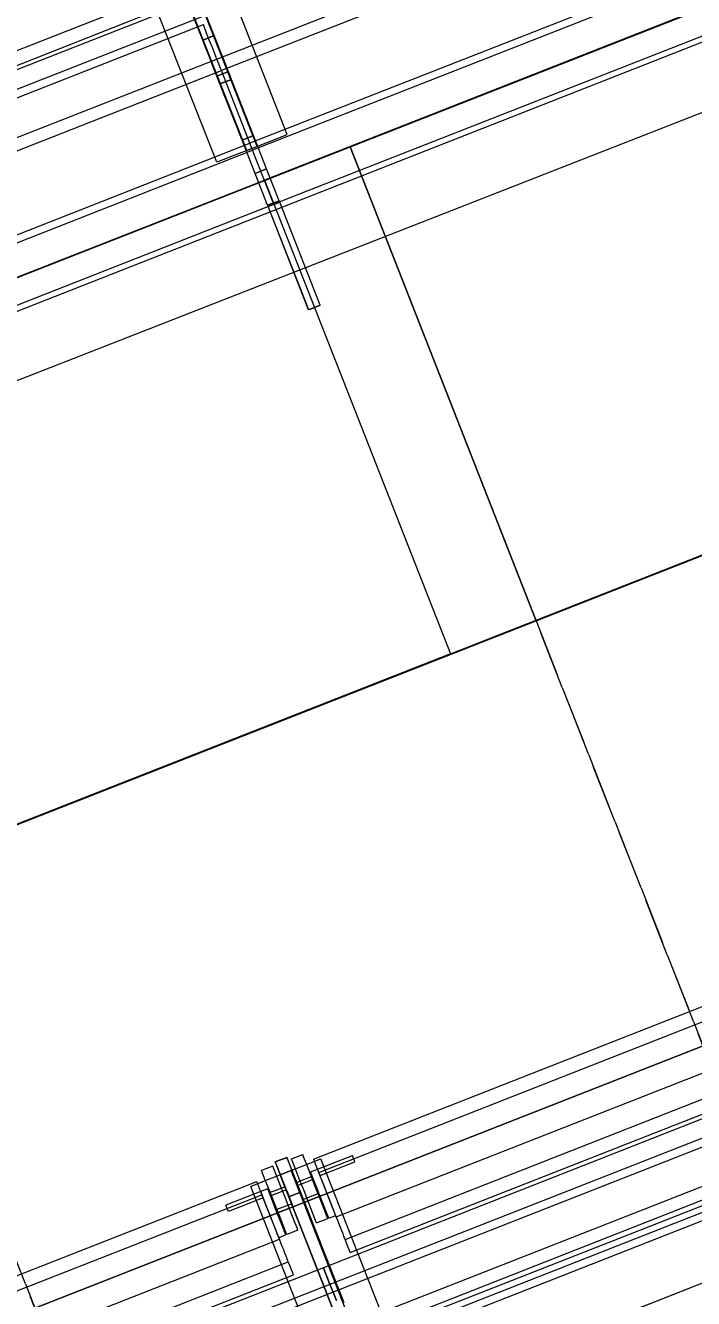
# Model space of a CAD drawing. Header units: millimetres. Extents: x -50172 to 74273, y -80883 to 11206.
# Drawn here: x -22373 to -21861, y -68568 to -67593 of the extents above; entities that cross this region are included whole.
import ezdxf
from ezdxf.enums import TextEntityAlignment as Align

# ---------------------------------------------------------------- set-up
doc = ezdxf.new("R2010")
doc.units = ezdxf.units.MM
doc.header["$MEASUREMENT"] = 0
doc.linetypes.add('Double Dashed', pattern=[1093.611073, 529.166651, -211.666656, 141.111112, -211.666656])
doc.linetypes.add('Hidden Line', pattern=[55, 45, -10])
for name, color, linetype in [('A-25-M_Wall_Ext', 7, 'Continuous'), ('New_A-05-M_Gross_Int_Plant', 7, 'Continuous'), ('New_A-15-MG_Structural_Grid_Phase_2', 7, 'Continuous'), ('New_A-20-M_Floor_Slab', 7, 'Continuous'), ('New_A-35-M_FFE_Fixed', 7, 'Continuous'), ('New_A-95-D_1_100', 7, 'Continuous')]:
    doc.layers.add(name, color=color, linetype=linetype)
for name, color, linetype, lineweight in [('A-25-M_Wall_Ext_Pen_No__1', 7, 'Continuous', 13), ('New_A-20-M_Floor_Slab_Pen_No__89', 8, 'Continuous', 20), ('New_A-35-M_FFE_Fixed_Pen_No__1', 7, 'Continuous', 13), ('New_A-35-M_FFE_Fixed_Pen_No__101', 252, 'Continuous', 15), ('New_A-35-M_FFE_Fixed_Pen_No__93', 8, 'Continuous', 13), ('New_A-95-D_1_100_Pen_No__1', 7, 'Continuous', 13), ('New_A-95-P_Drawing_Pen_No__1', 7, 'Continuous', 13), ('New_ArchiCAD Zone Stamps_Pen_No__6', 7, 'Continuous', 35)]:
    doc.layers.add(name, color=color, linetype=linetype, lineweight=lineweight)
for name, color, linetype, lineweight, true_color in [('A-25-M_Wall_Ext_Pen_No__107', 7, 'Continuous', 15, 0xa6a6a6), ('New_A-05-M_Gross_Int_Plant_Pen_No__74', 7, 'Continuous', 20, 0x606060), ('New_A-15-MG_Structural_Grid_Phase_2_Pen_No__222', 7, 'Continuous', 13, 0x65af33)]:
    doc.layers.add(name, color=color, linetype=linetype, lineweight=lineweight, true_color=true_color)
doc.styles.add('GENERATED_STYLE_1', font='')
doc.styles.add('GENERATED_STYLE_3', font='')
doc.styles.add('GENERATED_STYLE_4', font='')
doc.styles.get('GENERATED_STYLE_1').set_extended_font_data('Arial', bold=True)
doc.styles.get('GENERATED_STYLE_3').set_extended_font_data('Arial')
doc.styles.get('GENERATED_STYLE_4').set_extended_font_data('Swis721 BT')
doc.dimstyles.new('GENERATED_STYLE__1', dxfattribs={"dimtxt": 300, "dimasz": 95, "dimexe": 0.18, "dimexo": 0, "dimgap": 0.09, "dimtad": 1, "dimdec": 0, "dimzin": 0, "dimdsep": 46, "dimtxsty": 'GENERATED_STYLE_3', "dimblk": 'ARROWHEAD_2', "dimblk1": 'ARROWHEAD_2', "dimblk2": 'ARROWHEAD_2', "dimcen": 0.09, "dimclrd": 7, "dimclre": 7, "dimclrt": 7, "dimadec": 0, "dimazin": 0, "dimtfac": 1, "dimtdec": 4, "dimtmove": 0, "dimatfit": 3, "dimfxl": 1, "dimtolj": 1, "dimtzin": 0, "dimarcsym": 0})
pattern_1 = [(60, (0, 0), (-43.30127, 25), []), (120, (0, 0), (43.30127, 25), [])]

# ---------------------------------------------------------------- blocks, each defined once
blk = doc.blocks.new('Slab_5_1', base_point=(-13601.68, -63354.59))
at = {"layer": 'New_A-20-M_Floor_Slab_Pen_No__89', "linetype": 'Continuous', "flags": 128}
blk.add_lwpolyline([(-13601.68, -63354.59), (-23127.23, -67095.37), (-23012.43, -68112.33), (-17966.59, -66137.96), (-12993.78, -64177.91)], close=True, dxfattribs=at)
blk = doc.blocks.new('Slab_6_1', base_point=(-13023.64, -64137.47))
at = {"layer": 'New_A-20-M_Floor_Slab_Pen_No__89', "linetype": 'Continuous', "flags": 128}
blk.add_lwpolyline([(-13023.64, -64137.47), (-23018.07, -68062.38), (-22903.3, -69079.09), (-17659.16, -67019.66), (-12415.9, -64960.58)], close=True, dxfattribs=at)
blk = doc.blocks.new('VENTS__3_1', base_point=(-30958.55, -71277.38))
at = {"layer": 'New_A-05-M_Gross_Int_Plant_Pen_No__74', "linetype": 'Continuous'}
blk.add_arc((-26782.72, -43787.3), 28124.09, 246.431213, 336.449611, dxfattribs=at)
at = {"layer": 'New_ArchiCAD Zone Stamps_Pen_No__6'}
for tag, height, style, p in [('ROOM_NAME', 250, 'GENERATED_STYLE_1', (-31302.61, -70145.19)), ('zoneNameLine2', 250, 'GENERATED_STYLE_1', (-31491.04, -70577.32)), ('measuredAreaCode', 200, 'GENERATED_STYLE_3', (-31679.48, -70998.02)), ('DUMMY_649', 200, 'GENERATED_STYLE_3', (-31372.07, -71132.07)), ('DUMMY_650', 200, 'GENERATED_STYLE_3', (-30882.73, -71345.44)), ('DUMMY_651', 133.33, 'GENERATED_STYLE_3', (-30603.44, -71451.99))]:
    blk.add_attdef(tag, text='', height=height, rotation=336.44041, dxfattribs=dict(at, style=style)).set_placement(p, align=Align.TOP_LEFT)
blk = doc.blocks.new('Wall_156_1', base_point=(-38294.61, -69816.87))
at = {"layer": 'A-25-M_Wall_Ext_Pen_No__107', "linetype": 'Continuous'}
h = blk.add_hatch(dxfattribs=at)
h.set_pattern_fill('Plaster_0001', color=256, style=0, pattern_type=2)
h.set_pattern_definition([(201.458, (0, 0), (-63.3617, 161.19955), [0, -100]), (201.458, (-14.85, -98.89), (-63.3617, 161.19955), [0, -100])])
h.paths.add_polyline_path([(-38160.27, -69522.01, 0.417285), (-922.75, -54881.8), (-936.52, -54875.84, -0.417284), (-38154.05, -69508.36)])
at = {"layer": 'A-25-M_Wall_Ext_Pen_No__107', "linetype": 'Continuous', "lineweight": 0, "true_color": 0x535353}
for points in [[(-38161.1, -69523.83, 0.417286), (-920.92, -54882.59), (-922.75, -54881.8, -0.417285), (-38160.27, -69522.01)], [(-38224.12, -69662.16, 0.417299), (-781.42, -54942.95), (-783.25, -54942.16, -0.417299), (-38223.3, -69660.34)]]:
    blk.add_hatch(color=251, dxfattribs=at).paths.add_polyline_path(points)
at = {"layer": 'A-25-M_Wall_Ext_Pen_No__107', "linetype": 'Continuous'}
h = blk.add_hatch(dxfattribs=at)
h.set_pattern_fill('Plywood_0001', color=256, style=0, pattern_type=2)
h.set_pattern_definition([(0, (0, 0), (0, 200), [])])
h.paths.add_polyline_path([(-38231.59, -69678.54, 0.417301), (-764.9, -54950.1), (-781.42, -54942.95, -0.417299), (-38224.12, -69662.16)])
h = blk.add_hatch(dxfattribs=at)
h.set_pattern_fill('Batt_Insulation_0001', color=256, style=0, pattern_type=2)
h.set_pattern_definition(pattern_1)
h.paths.add_polyline_path([(-38273.05, -69769.55, 0.41731), (-673.12, -54989.82), (-764.9, -54950.1, -0.417301), (-38231.59, -69678.54)])
h = blk.add_hatch(dxfattribs=at)
h.set_pattern_fill('Batt_Insulation_0001', color=256, style=0, pattern_type=2)
h.set_pattern_definition(pattern_1)
h.paths.add_polyline_path([(-38283.41, -69792.3, 0.417312), (-650.17, -54999.74), (-673.12, -54989.82, -0.41731), (-38273.05, -69769.55)])
blk.add_hatch(color=256, dxfattribs=at).paths.add_polyline_path([(-38294.61, -69816.87, 0.417314), (-625.39, -55010.47), (-650.17, -54999.74, -0.417312), (-38283.41, -69792.3)])
at = {"layer": 'A-25-M_Wall_Ext_Pen_No__1', "linetype": 'Continuous'}
for radius, start, end in [(28130.79, 246.162868, 336.762854), (28147.79, 246.162472, 336.762756), (28145.79, 246.162519, 336.762767), (28299.79, 246.15895, 336.761888), (28297.79, 246.158996, 336.761899), (28317.79, 246.158536, 336.761786), (28417.79, 246.156242, 336.761221), (28442.79, 246.155671, 336.76108), (28469.79, 246.155056, 336.760928)]:
    blk.add_arc((-26785.33, -43777.18), radius, start, end, dxfattribs=at)
blk = doc.blocks.new('Standard grid marker_24')
at = {"layer": 'New_A-15-MG_Structural_Grid_Phase_2_Pen_No__222', "linetype": 'Double Dashed'}
blk.add_arc((0, 0), 27977.57, 0, 90.635971, dxfattribs=at)
at = {"layer": 'New_A-15-MG_Structural_Grid_Phase_2_Pen_No__222', "style": 'GENERATED_STYLE_4'}
blk.add_attdef('AC_MarkerText_1', text='', height=350, rotation=90.30663, dxfattribs=at).set_placement((-1326.18, 28007.96), align=Align.MIDDLE_CENTER)
blk = doc.blocks.new('Montpelier without surface')
at = {"layer": 'New_A-35-M_FFE_Fixed_Pen_No__1', "linetype": 'Continuous'}
for p, q in [((32.85, 534.02), (232.85, 534.02)), ((37.33, 529.73), (37.33, 4.77)), ((37.35, 529.73), (37.35, 4.77)), ((81.91, 529.73), (81.91, 4.77)), ((87.77, 529.73), (87.77, 4.77)), ((87.83, 529.73), (87.83, 4.77)), ((92.64, 529.73), (92.64, 4.77)), ((92.67, 529.73), (92.67, 4.77)), ((96.54, 529.73), (96.54, 4.77)), ((214.74, 534.5), (123.89, 534.5)), ((127.44, 529.73), (134.34, 529.73)), ((134.34, 529.73), (141.63, 529.73)), ((134.34, 529.73), (134.34, 4.77)), ((141.63, 529.73), (147.33, 529.73)), ((147.33, 529.73), (151.39, 529.73)), ((151.39, 529.73), (153.79, 529.73)), ((153.79, 529.73), (154.52, 529.73)), ((154.52, 529.73), (154.52, 4.77)), ((224.95, 534.5), (214.74, 534.5)), ((214.74, 524.96), (214.74, 534.5)), ((233.85, 534.5), (224.95, 534.5)), ((232.85, 534.02), (232.85, 500.62)), ((240.3, 534.5), (233.85, 534.5)), ((243.49, 534.5), (240.3, 534.5)), ((243.49, 524.96), (243.49, 534.5)), ((123.89, 524.96), (214.74, 524.96)), ((188.42, 522.09), (190.43, 522.09)), ((188.42, 522.09), (188.42, 512.85)), ((190.43, 522.09), (196.13, 522.09)), ((196.13, 522.09), (204.67, 522.09)), ((204.67, 522.09), (214.74, 522.09)), ((206.52, 525.25), (207.05, 525.25)), ((206.52, 525.25), (206.52, 512.85)), ((207.05, 525.25), (208.57, 525.25)), ((208.57, 525.25), (210.84, 525.25)), ((208.97, 525.25), (209.5, 525.25)), ((208.97, 525.25), (208.97, 512.85)), ((209.5, 525.25), (211.02, 525.25)), ((210.84, 525.25), (213.52, 525.25)), ((211.02, 525.25), (213.29, 525.25)), ((213.29, 525.25), (215.97, 525.25)), ((213.52, 525.25), (216.19, 525.25)), ((214.74, 524.96), (224.95, 524.96)), ((214.74, 522.09), (224.81, 522.09)), ((215.97, 525.25), (218.65, 525.25)), ((216.19, 525.25), (218.47, 525.25)), ((218.47, 525.25), (219.98, 525.25)), ((218.65, 525.25), (220.92, 525.25)), ((219.98, 525.25), (220.52, 525.25)), ((220.52, 525.25), (220.52, 512.85)), ((220.92, 525.25), (222.44, 525.25)), ((222.44, 525.25), (222.97, 525.25)), ((222.97, 525.25), (222.97, 512.85)), ((224.81, 522.09), (233.35, 522.09)), ((224.95, 524.96), (233.85, 524.96)), ((233.35, 522.09), (239.06, 522.09)), ((233.85, 524.96), (240.3, 524.96)), ((239.06, 522.09), (241.06, 522.09)), ((240.3, 524.96), (243.49, 524.96)), ((241.06, 522.09), (241.06, 512.85)), ((188.42, 512.85), (190.43, 512.85)), ((188.42, 512.07), (189.26, 512.07)), ((188.42, 512.07), (188.42, 506.34)), ((189.26, 512.07), (191.73, 512.07)), ((190.43, 512.85), (196.13, 512.85)), ((191.73, 512.07), (195.68, 512.07)), ((195.68, 512.07), (200.84, 512.07)), ((196.13, 512.85), (204.67, 512.85)), ((200.84, 512.07), (206.89, 512.07)), ((204.67, 512.85), (214.74, 512.85)), ((206.52, 512.85), (207.05, 512.85)), ((206.89, 512.07), (213.44, 512.07)), ((207.05, 512.85), (208.57, 512.85)), ((208.57, 512.85), (210.84, 512.85)), ((208.97, 512.85), (209.5, 512.85)), ((209.5, 512.85), (211.02, 512.85)), ((210.84, 512.85), (213.52, 512.85)), ((211.02, 512.85), (213.29, 512.85)), ((213.29, 512.85), (215.97, 512.85)), ((213.44, 512.07), (220.07, 512.07)), ((213.52, 512.85), (216.19, 512.85)), ((214.74, 512.85), (224.81, 512.85)), ((215.97, 512.85), (218.65, 512.85)), ((216.19, 512.85), (218.47, 512.85)), ((218.47, 512.85), (219.98, 512.85)), ((218.65, 512.85), (220.92, 512.85)), ((219.98, 512.85), (220.52, 512.85)), ((220.07, 512.07), (226.37, 512.07)), ((220.92, 512.85), (222.44, 512.85)), ((222.44, 512.85), (222.97, 512.85)), ((224.81, 512.85), (233.35, 512.85)), ((226.37, 512.07), (226.37, 506.34)), ((233.35, 512.85), (239.06, 512.85)), ((239.06, 512.85), (241.06, 512.85)), ((32.85, 500.62), (232.85, 500.62)), ((157.92, 28.16), (157.92, 506.34)), ((157.92, 506.34), (158.56, 506.34)), ((158.56, 506.34), (159.95, 506.34)), ((159.95, 506.34), (162.08, 506.34)), ((162.08, 506.34), (164.96, 506.34)), ((164.96, 506.34), (168.57, 506.34)), ((168.57, 506.34), (169.57, 506.34)), ((168.57, 28.16), (168.57, 506.34)), ((169.57, 506.34), (171.11, 506.34)), ((171.11, 506.34), (173.14, 506.34)), ((173.14, 506.34), (175.57, 506.34)), ((175.57, 506.34), (178.31, 506.34)), ((178.31, 506.34), (181.25, 506.34)), ((181.25, 506.34), (184.26, 506.34)), ((184.26, 506.34), (187.23, 506.34)), ((187.23, 506.34), (223.84, 506.34)), ((187.23, 28.16), (187.23, 506.34)), ((188.42, 506.34), (189.26, 506.34)), ((189.26, 506.34), (191.73, 506.34)), ((191.73, 506.34), (195.68, 506.34)), ((195.68, 506.34), (200.84, 506.34)), ((200.84, 506.34), (206.89, 506.34)), ((206.89, 506.34), (213.44, 506.34)), ((213.44, 506.34), (220.07, 506.34)), ((220.07, 506.34), (226.37, 506.34)), ((221.37, 506.34), (221.37, 477.71)), ((221.37, 506.34), (226.37, 506.34)), ((223.84, 506.34), (226.36, 506.34)), ((223.84, 28.16), (223.84, 506.34)), ((226.36, 506.34), (228.67, 506.34)), ((226.37, 506.34), (226.37, 477.71)), ((228.67, 506.34), (230.69, 506.34)), ((230.69, 506.34), (232.36, 506.34)), ((232.36, 506.34), (233.62, 506.34)), ((233.62, 506.34), (234.43, 506.34)), ((234.43, 506.34), (234.76, 506.34)), ((234.76, 28.16), (234.76, 506.34)), ((221.37, 477.71), (226.37, 477.71)), ((221.37, 28.16), (221.37, 56.79)), ((221.37, 56.79), (226.37, 56.79)), ((226.37, 28.16), (226.37, 56.79)), ((32.85, 33.41), (232.85, 33.41)), ((232.85, 0), (232.85, 33.41)), ((157.92, 28.16), (158.56, 28.16)), ((158.56, 28.16), (159.95, 28.16)), ((159.95, 28.16), (162.08, 28.16)), ((162.08, 28.16), (164.96, 28.16)), ((164.96, 28.16), (168.57, 28.16)), ((168.57, 28.16), (169.57, 28.16)), ((169.57, 28.16), (171.11, 28.16)), ((171.11, 28.16), (173.14, 28.16)), ((173.14, 28.16), (175.57, 28.16)), ((175.57, 28.16), (178.31, 28.16)), ((178.31, 28.16), (181.25, 28.16)), ((181.25, 28.16), (184.26, 28.16)), ((184.26, 28.16), (187.23, 28.16)), ((187.23, 28.16), (223.84, 28.16)), ((188.42, 22.43), (188.42, 28.16)), ((188.42, 28.16), (189.26, 28.16)), ((188.42, 22.43), (189.26, 22.43)), ((188.42, 21.65), (190.43, 21.65)), ((188.42, 12.41), (188.42, 21.65)), ((189.26, 28.16), (191.73, 28.16)), ((189.26, 22.43), (191.73, 22.43)), ((190.43, 21.65), (196.13, 21.65)), ((191.73, 28.16), (195.68, 28.16)), ((191.73, 22.43), (195.68, 22.43)), ((195.68, 28.16), (200.84, 28.16)), ((195.68, 22.43), (200.84, 22.43)), ((196.13, 21.65), (204.67, 21.65)), ((200.84, 28.16), (206.89, 28.16)), ((200.84, 22.43), (206.89, 22.43)), ((204.67, 21.65), (214.74, 21.65)), ((206.52, 9.25), (206.52, 21.65)), ((206.52, 21.65), (207.05, 21.65)), ((206.89, 28.16), (213.44, 28.16)), ((206.89, 22.43), (213.44, 22.43)), ((207.05, 21.65), (208.57, 21.65)), ((208.57, 21.65), (210.84, 21.65)), ((208.97, 9.25), (208.97, 21.65)), ((208.97, 21.65), (209.5, 21.65)), ((209.5, 21.65), (211.02, 21.65)), ((210.84, 21.65), (213.52, 21.65)), ((211.02, 21.65), (213.29, 21.65)), ((213.29, 21.65), (215.97, 21.65)), ((213.44, 28.16), (220.07, 28.16)), ((213.44, 22.43), (220.07, 22.43)), ((213.52, 21.65), (216.19, 21.65)), ((214.74, 21.65), (224.81, 21.65)), ((215.97, 21.65), (218.65, 21.65)), ((216.19, 21.65), (218.47, 21.65)), ((218.47, 21.65), (219.98, 21.65)), ((218.65, 21.65), (220.92, 21.65)), ((219.98, 21.65), (220.52, 21.65)), ((220.07, 28.16), (226.37, 28.16)), ((220.07, 22.43), (226.37, 22.43)), ((220.52, 9.25), (220.52, 21.65)), ((220.92, 21.65), (222.44, 21.65)), ((221.37, 28.16), (226.37, 28.16)), ((222.44, 21.65), (222.97, 21.65)), ((222.97, 9.25), (222.97, 21.65)), ((223.84, 28.16), (226.36, 28.16)), ((224.81, 21.65), (233.35, 21.65)), ((226.36, 28.16), (228.67, 28.16)), ((226.37, 22.43), (226.37, 28.16)), ((228.67, 28.16), (230.69, 28.16)), ((230.69, 28.16), (232.36, 28.16)), ((232.36, 28.16), (233.62, 28.16)), ((233.35, 21.65), (239.06, 21.65)), ((233.62, 28.16), (234.43, 28.16)), ((234.43, 28.16), (234.76, 28.16)), ((239.06, 21.65), (241.06, 21.65)), ((241.06, 12.41), (241.06, 21.65)), ((188.42, 12.41), (190.43, 12.41)), ((190.43, 12.41), (196.13, 12.41)), ((196.13, 12.41), (204.67, 12.41)), ((204.67, 12.41), (214.74, 12.41)), ((214.74, 12.41), (224.81, 12.41)), ((224.81, 12.41), (233.35, 12.41)), ((233.35, 12.41), (239.06, 12.41)), ((239.06, 12.41), (241.06, 12.41)), ((123.89, 9.54), (214.74, 9.54)), ((134.34, 4.77), (127.44, 4.77)), ((141.63, 4.77), (134.34, 4.77)), ((147.33, 4.77), (141.63, 4.77)), ((151.39, 4.77), (147.33, 4.77)), ((153.79, 4.77), (151.39, 4.77)), ((154.52, 4.77), (153.79, 4.77)), ((206.52, 9.25), (207.05, 9.25)), ((207.05, 9.25), (208.57, 9.25)), ((208.57, 9.25), (210.84, 9.25)), ((208.97, 9.25), (209.5, 9.25)), ((209.5, 9.25), (211.02, 9.25)), ((210.84, 9.25), (213.52, 9.25)), ((211.02, 9.25), (213.29, 9.25)), ((213.29, 9.25), (215.97, 9.25)), ((213.52, 9.25), (216.19, 9.25)), ((214.74, 9.54), (224.95, 9.54)), ((214.74, 9.54), (214.74, 0)), ((215.97, 9.25), (218.65, 9.25)), ((216.19, 9.25), (218.47, 9.25)), ((218.47, 9.25), (219.98, 9.25)), ((218.65, 9.25), (220.92, 9.25)), ((219.98, 9.25), (220.52, 9.25)), ((220.92, 9.25), (222.44, 9.25)), ((222.44, 9.25), (222.97, 9.25)), ((224.95, 9.54), (233.85, 9.54)), ((233.85, 9.54), (240.3, 9.54)), ((240.3, 9.54), (243.49, 9.54)), ((243.49, 9.54), (243.49, 0)), ((32.85, 0), (232.85, 0)), ((214.74, 0), (123.89, 0)), ((224.95, 0), (214.74, 0)), ((233.85, 0), (224.95, 0)), ((240.3, 0), (233.85, 0)), ((243.49, 0), (240.3, 0))]:
    blk.add_line(p, q, dxfattribs=at)
blk = doc.blocks.new('Montpelier with surface_2')
at = {"layer": 'New_A-35-M_FFE_Fixed_Pen_No__1', "linetype": 'Continuous'}
for p, q in [((0, 529.73), (0, 4.77)), ((390, 529.73), (0, 529.73)), ((285, 534.5), (370, 534.5)), ((285, 524.96), (285, 534.5)), ((370, 534.5), (371.04, 534.5)), ((370, 524.96), (370, 534.5)), ((370, 4.77), (370, 529.73)), ((370, 529.73), (414.57, 529.73)), ((371.04, 534.5), (397.34, 534.5)), ((371.04, 524.96), (371.04, 534.5)), ((390, 4.77), (390, 529.73)), ((397.34, 524.96), (397.34, 534.5)), ((397.34, 534.5), (424.72, 534.5)), ((414.57, 529.73), (415.55, 529.73)), ((414.57, 4.77), (414.57, 529.73)), ((415.55, 529.73), (416.52, 529.73)), ((416.03, 534.02), (616.03, 534.02)), ((416.03, 534.02), (416.03, 500.62)), ((416.52, 529.73), (417.44, 529.73)), ((417.44, 529.73), (418.27, 529.73)), ((418.27, 529.73), (418.99, 529.73)), ((418.99, 529.73), (419.57, 529.73)), ((419.57, 529.73), (419.98, 529.73)), ((419.98, 529.73), (420.21, 529.73)), ((420.21, 4.77), (420.21, 529.73)), ((420.21, 529.73), (480.03, 529.73)), ((424.72, 524.96), (424.72, 534.5)), ((424.72, 534.5), (470.92, 534.5)), ((470.92, 534.5), (477.36, 534.5)), ((470.92, 524.96), (470.92, 534.5)), ((477.36, 534.5), (478.57, 534.5)), ((477.36, 524.96), (477.36, 534.5)), ((478.57, 534.5), (480.7, 534.5)), ((480.03, 529.73), (482.53, 529.73)), ((480.03, 4.77), (480.03, 529.73)), ((480.7, 534.5), (483.66, 534.5)), ((482.53, 529.73), (485.69, 529.73)), ((483.66, 534.5), (487.38, 534.5)), ((485.69, 529.73), (489.49, 529.73)), ((487.38, 534.5), (491.72, 534.5)), ((489.49, 529.73), (493.93, 529.73)), ((491.72, 534.5), (496.56, 534.5)), ((493.93, 529.73), (499, 529.73)), ((496.56, 534.5), (501.73, 534.5)), ((499, 529.73), (504.7, 529.73)), ((501.73, 534.5), (507.07, 534.5)), ((504.7, 529.73), (511, 529.73)), ((507.07, 534.5), (597.92, 534.5)), ((507.07, 524.96), (507.07, 534.5)), ((511, 529.73), (517.91, 529.73)), ((285, 524.96), (370, 524.96)), ((370, 524.96), (371.04, 524.96)), ((371.04, 524.96), (397.34, 524.96)), ((397.34, 524.96), (424.72, 524.96)), ((424.72, 524.96), (470.92, 524.96)), ((470.92, 524.96), (477.36, 524.96)), ((477.36, 524.96), (478.57, 524.96)), ((478.57, 524.96), (480.7, 524.96)), ((480.7, 524.96), (483.66, 524.96)), ((483.66, 524.96), (487.38, 524.96)), ((487.38, 524.96), (491.72, 524.96)), ((491.72, 524.96), (496.56, 524.96)), ((496.56, 524.96), (501.73, 524.96)), ((501.73, 524.96), (507.07, 524.96)), ((507.07, 524.96), (597.92, 524.96)), ((416.03, 500.62), (616.03, 500.62))]:
    blk.add_line(p, q, dxfattribs=at)
blk = doc.blocks.new('Montpelier with surface-row end')
at = {"layer": 'New_A-35-M_FFE_Fixed_Pen_No__93', "linetype": 'Continuous'}
for p, q in [((390, 790.24), (0, 790.24)), ((0, 790.24), (0, 0)), ((285, 795), (370, 795)), ((285, 785.48), (285, 795)), ((370, 795), (371.04, 795)), ((370, 785.48), (370, 795)), ((370, 266.59), (370, 790.24)), ((370, 790.24), (414.57, 790.24)), ((371.04, 795), (397.34, 795)), ((371.04, 785.48), (371.04, 795)), ((390, 0), (390, 790.24)), ((397.34, 785.48), (397.34, 795)), ((397.34, 795), (424.72, 795)), ((414.57, 790.24), (415.55, 790.24)), ((414.57, 266.59), (414.57, 790.24)), ((415.55, 790.24), (416.52, 790.24)), ((416.03, 794.52), (616.03, 794.52)), ((416.03, 794.52), (416.03, 761.2)), ((416.52, 790.24), (417.44, 790.24)), ((417.44, 790.24), (418.27, 790.24)), ((418.27, 790.24), (418.99, 790.24)), ((418.99, 790.24), (419.57, 790.24)), ((419.57, 790.24), (419.98, 790.24)), ((419.98, 790.24), (420.21, 790.24)), ((420.21, 266.59), (420.21, 790.24)), ((420.21, 790.24), (480.03, 790.24)), ((424.72, 785.48), (424.72, 795)), ((424.72, 795), (470.92, 795)), ((470.92, 795), (477.36, 795)), ((470.92, 785.48), (470.92, 795)), ((477.36, 795), (478.57, 795)), ((477.36, 785.48), (477.36, 795)), ((478.57, 795), (480.7, 795)), ((480.03, 790.24), (482.53, 790.24)), ((480.03, 266.59), (480.03, 790.24)), ((480.7, 795), (483.66, 795)), ((482.53, 790.24), (485.69, 790.24)), ((483.66, 795), (487.38, 795)), ((485.69, 790.24), (489.49, 790.24)), ((487.38, 795), (491.72, 795)), ((489.49, 790.24), (493.93, 790.24)), ((491.72, 795), (496.56, 795)), ((493.93, 790.24), (499, 790.24)), ((496.56, 795), (501.73, 795)), ((499, 790.24), (504.7, 790.24)), ((501.73, 795), (507.07, 795)), ((504.7, 790.24), (511, 790.24)), ((507.07, 795), (597.92, 795)), ((507.07, 785.48), (507.07, 795)), ((511, 790.24), (517.91, 790.24)), ((517.91, 266.59), (517.91, 790.24)), ((538.16, 266.59), (538.16, 790.24)), ((285, 785.48), (370, 785.48)), ((370, 785.48), (371.04, 785.48)), ((371.04, 785.48), (397.34, 785.48)), ((397.34, 785.48), (424.72, 785.48)), ((424.72, 785.48), (470.92, 785.48)), ((470.92, 785.48), (477.36, 785.48)), ((477.36, 785.48), (478.57, 785.48)), ((478.57, 785.48), (480.7, 785.48)), ((480.7, 785.48), (483.66, 785.48)), ((483.66, 785.48), (487.38, 785.48)), ((487.38, 785.48), (491.72, 785.48)), ((491.72, 785.48), (496.56, 785.48)), ((496.56, 785.48), (501.73, 785.48)), ((501.73, 785.48), (507.07, 785.48)), ((507.07, 785.48), (597.92, 785.48)), ((416.03, 761.2), (616.03, 761.2)), ((541.09, 289.91), (541.09, 766.91)), ((551.75, 289.91), (551.75, 766.91))]:
    blk.add_line(p, q, dxfattribs=at)
blk = doc.blocks.new('*D964')
at = {"layer": 'New_A-95-D_1_100_Pen_No__1', "linetype": 'Continuous'}
for p, q in [((-11455.16, -66358.15), (-11639.39, -65889.01)), ((-11615.87, -66047.64), (-11594.38, -65904.91)), ((-11605.12, -65976.28), (-11548.23, -65953.93)), ((-22805.37, -70374.72), (-11605.12, -65976.28)), ((-22655.4, -70756.59), (-22839.64, -70287.46)), ((-22794.63, -70303.35), (-22816.11, -70446.08)), ((-22862.26, -70397.06), (-22805.37, -70374.72))]:
    blk.add_line(p, q, dxfattribs=at)
at = {"layer": 'New_A-95-D_1_100_Pen_No__1', "insert": (-17812.83, -68349.64), "char_height": 300, "attachment_point": 7, "rotation": 21.44041, "style": 'GENERATED_STYLE_3'}
blk.add_mtext('\\A1;{\\fArial|b0|i0|c0|p34;12,033}', dxfattribs=at)
blk = doc.blocks.new('ARROWHEAD_2')
at = {"color": 0, "linetype": 'Continuous', "lineweight": 0}
for p, q in [((-0.378, -0.655), (0.378, 0.655)), ((0, 0), (-1, 0))]:
    blk.add_line(p, q, dxfattribs=at)

msp = doc.modelspace()

# ---------------------------------------------------------------- linework, layer by layer
at = {"layer": 'New_A-35-M_FFE_Fixed_Pen_No__1', "linetype": 'Continuous', "flags": 128}
for points in [[(-22429.81, -67661.15), (-22453.77, -67600.13), (-21941.83, -67399.08), (-21917.87, -67460.11)], [(-22380.66, -67786.29), (-21868.73, -67585.24), (-21941.83, -67399.08), (-22453.77, -67600.13)], [(-22380.66, -67786.29), (-22417.22, -67693.21), (-21905.28, -67492.16), (-21868.73, -67585.24)], [(-21612.76, -67484.72), (-22124.7, -67685.76), (-21982.14, -68048.77), (-21470.2, -67847.73)], [(-22124.7, -67685.76), (-22636.63, -67886.81), (-22494.08, -68249.82), (-21982.14, -68048.77)], [(-21830.24, -68435.58), (-21854.2, -68374.55), (-22366.14, -68575.6), (-22342.17, -68636.62)], [(-21781.09, -68560.71), (-22293.03, -68761.76), (-22366.14, -68575.6), (-21854.2, -68374.55)], [(-21781.09, -68560.71), (-21817.65, -68467.63), (-22329.59, -68668.68), (-22293.03, -68761.76)]]:
    msp.add_lwpolyline(points, close=True, dxfattribs=at)
at = {"layer": 'New_A-35-M_FFE_Fixed_Pen_No__101', "linetype": 'Hidden Line', "flags": 128}
for points in [[(-22380.66, -67786.29), (-22581.71, -67274.35), (-22069.77, -67073.3), (-21868.73, -67585.24)], [(-21269.15, -68359.67), (-21470.2, -67847.73), (-21982.14, -68048.77), (-21781.09, -68560.71)], [(-21781.09, -68560.71), (-21982.14, -68048.77), (-22494.08, -68249.82), (-22293.03, -68761.76)], [(-22293.03, -68761.76), (-22494.08, -68249.82), (-23006.02, -68450.86), (-22804.97, -68962.8)]]:
    msp.add_lwpolyline(points, close=True, dxfattribs=at)
at = {"layer": 'New_A-95-P_Drawing_Pen_No__1', "linetype": 'Continuous'}
msp.add_arc((-26783.55, -43782.02), 28260.96, 246.827871, 336.440412, dxfattribs=at)

# ---------------------------------------------------------------- block references
at = {"layer": 'A-25-M_Wall_Ext', "color": 250, "lineweight": 50, "true_color": 0x2a2a2a}
msp.add_blockref('Wall_156_1', (-38294.61, -69816.87), dxfattribs=at)
at = {"layer": 'New_A-05-M_Gross_Int_Plant', "linetype": 'Continuous'}
msp.add_blockref('VENTS__3_1', (-30958.55, -71277.38), dxfattribs=at)
at = {"layer": 'New_A-15-MG_Structural_Grid_Phase_2', "color": 8, "linetype": 'Continuous', "lineweight": 15, "zscale": 1000, "rotation": 246.1337837427074}
msp.add_blockref('Standard grid marker_24', (-26783.53, -43781.16), dxfattribs=at)
at = {"layer": 'New_A-20-M_Floor_Slab', "color": 8, "linetype": 'Continuous', "lineweight": 20}
for name, p in [('Slab_5_1', (-13601.68, -63354.59)), ('Slab_6_1', (-13023.64, -64137.47))]:
    msp.add_blockref(name, p, dxfattribs=at)
at = {"layer": 'New_A-35-M_FFE_Fixed', "color": 251, "linetype": 'Continuous', "lineweight": 20, "true_color": 0x606060, "zscale": 1000, "rotation": 111.4404118615947}
msp.add_blockref('Montpelier with surface_2', (-21554.71, -67880.49), dxfattribs=at)
at = {"layer": 'New_A-35-M_FFE_Fixed', "color": 251, "linetype": 'Continuous', "lineweight": 20, "true_color": 0x606060, "zscale": 1000}
for name, p, xscale, rotation in [('Montpelier with surface-row end', (-22783.33, -68362.98), -0.9999999999999999, 291.4404118615952), ('Montpelier without surface', (-22092.99, -68690.1), -0.9999999999999998, 291.4404118616021), ('Montpelier without surface', (-22581.66, -68882.01), -0.9999999999999998, 291.4404118616021)]:
    msp.add_blockref(name, p, dxfattribs=dict(at, xscale=xscale, rotation=rotation))

# ---------------------------------------------------------------- dimensions: what is measured, and where the dimension line sits
at = {"layer": 'New_A-95-D_1_100', "linetype": 'Continuous'}
dim = msp.add_linear_dim(base=(-11605.12, -65976.28), p1=(-22655.4, -70756.59), p2=(-11455.16, -66358.15), angle=21.44041, dimstyle='GENERATED_STYLE__1', dxfattribs=at)
dim.commit()
dim.dimension.update_dxf_attribs({"geometry": '*D964', "text_midpoint": (-17264.9, -67973.31), "dimtype": 160, "text_rotation": 21.44041})

doc.saveas('drawing.dxf')
